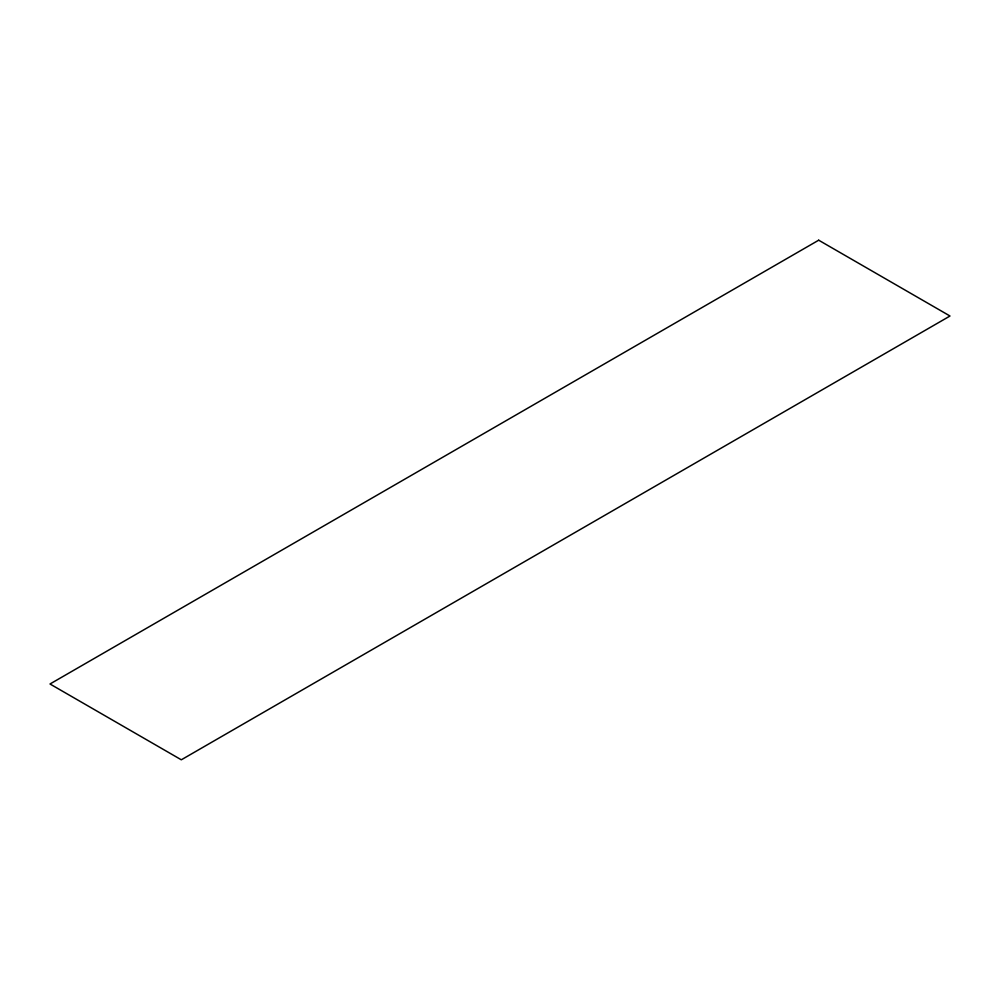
<?xml version="1.0" encoding="UTF-8"?>
<svg xmlns="http://www.w3.org/2000/svg" width="1000" height="1000" viewBox="0 0 1000 1000"><rect width="100%" height="100%" fill="white"/><g stroke="black" fill="none" stroke-linecap="round" stroke-linejoin="round"><path stroke-width="1.5" d="M818.688 240.2L50 683.988L181.312 759.8L950 316.012L818.688 240.2"/></g></svg>
